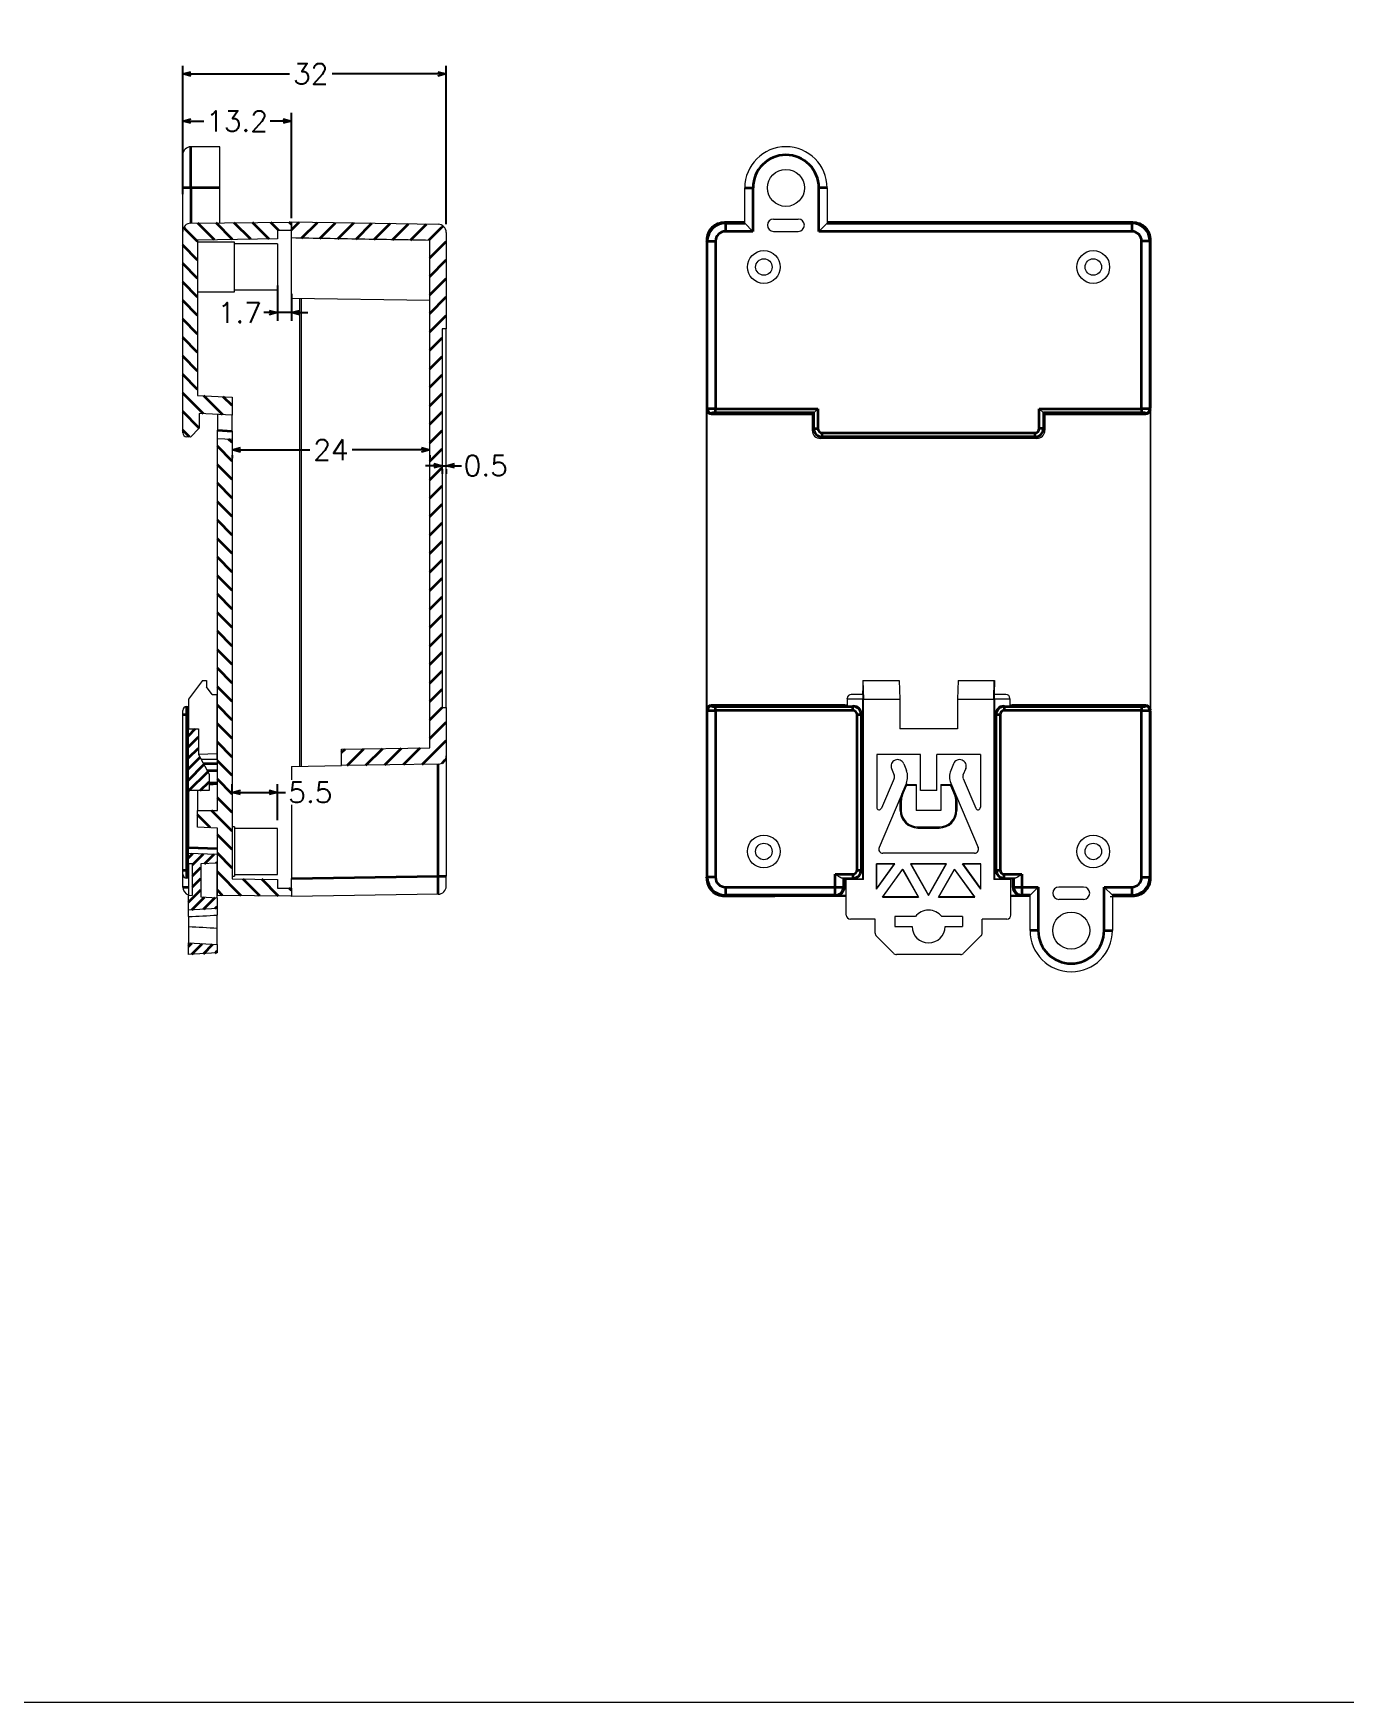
# Model space of a CAD drawing. Header units: millimetres. Extents: x 566 to 1098, y 742 to 1109.
# Drawn here: x 764.3 to 923.5, y 742.4 to 945.2 of the extents above; entities that cross this region are included whole.
import ezdxf

# ---------------------------------------------------------------- set-up
doc = ezdxf.new("R2010")
doc.units = ezdxf.units.MM
for name, color, linetype, true_color in [('1', 7, 'Continuous', 0xffffff), ('11', 7, 'Continuous', 0xffffff), ('150', 7, 'Continuous', 0xffffff)]:
    doc.layers.add(name, color=color, linetype=linetype, true_color=true_color)
doc.styles.add('TXT', font='txt.shx', dxfattribs={"bigfont": 'gbcbig.shx'})
doc.dimstyles.new('1', dxfattribs={"dimtxt": 2.5, "dimasz": 1, "dimexe": 1, "dimexo": 1, "dimgap": 0.5, "dimtad": 0, "dimdec": 1, "dimzin": 9, "dimdsep": 46, "dimtxsty": 'TXT', "dimblk": 'OPEN30', "dimcen": 0.1, "dimclrd": 5, "dimclre": 5, "dimclrt": 2, "dimadec": 1, "dimazin": 0, "dimtfac": 1, "dimtdec": 1, "dimtmove": 0, "dimatfit": 3, "dimfxl": 1, "dimtfill": 1, "dimarcsym": 0})

# ---------------------------------------------------------------- blocks, each defined once
blk = doc.blocks.new('_Open30')
at = {"color": 0, "linetype": 'ByBlock', "lineweight": -2}
for p, q in [((-1, 0.27), (0, 0)), ((0, 0), (-1, -0.27)), ((0, 0), (-1, 0))]:
    blk.add_line(p, q, dxfattribs=at)
blk = doc.blocks.new('*D15')
at = {"color": 5, "lineweight": -2, "transparency": 16777216}
for p, q in [((782.4, 925.65), (782.4, 941.26)), ((814.4, 922.01), (814.4, 941.26)), ((783.4, 940.26), (795.37, 940.26)), ((813.4, 940.26), (800.54, 940.26))]:
    blk.add_line(p, q, dxfattribs=at)
at = {"layer": 'Defpoints', "color": 0, "lineweight": 18, "transparency": 16777216}
for p in [(814.4, 940.26), (782.4, 924.65), (814.4, 921.01)]:
    blk.add_point(p, dxfattribs=at)
at = {"color": 5, "lineweight": -2, "transparency": 16777216, "rotation": 180}
blk.add_blockref('_Open30', (782.4, 940.26), dxfattribs=at)
at = {"color": 5, "lineweight": -2, "transparency": 16777216}
blk.add_blockref('_Open30', (814.4, 940.26), dxfattribs=at)
at = {"color": 2, "lineweight": 18, "transparency": 16777216, "insert": (797.95, 940.26), "char_height": 2.5, "attachment_point": 5, "style": 'TXT', "bg_fill": 3, "box_fill_scale": 1.1, "bg_fill_color": 256, "bg_fill_true_color": 13158600, "bg_fill_transparency": 15802658}
blk.add_mtext('32', dxfattribs=at)
blk = doc.blocks.new('*D16')
at = {"color": 5, "lineweight": -2, "transparency": 16777216}
for p, q in [((782.4, 933.17), (782.4, 935.54)), ((795.6, 922.75), (795.6, 935.54)), ((783.4, 934.54), (785.17, 934.54)), ((794.6, 934.54), (792.84, 934.54))]:
    blk.add_line(p, q, dxfattribs=at)
at = {"layer": 'Defpoints', "color": 0, "lineweight": 18, "transparency": 16777216}
for p in [(795.6, 934.54), (782.4, 932.17), (795.6, 921.75)]:
    blk.add_point(p, dxfattribs=at)
at = {"color": 5, "lineweight": -2, "transparency": 16777216, "rotation": 180}
blk.add_blockref('_Open30', (782.4, 934.54), dxfattribs=at)
at = {"color": 5, "lineweight": -2, "transparency": 16777216}
blk.add_blockref('_Open30', (795.6, 934.54), dxfattribs=at)
at = {"color": 2, "lineweight": 18, "transparency": 16777216, "insert": (789, 934.54), "char_height": 2.5, "attachment_point": 5, "style": 'TXT', "bg_fill": 3, "box_fill_scale": 1.1, "bg_fill_color": 256, "bg_fill_true_color": 13158600, "bg_fill_transparency": 3464316}
blk.add_mtext('13.2', dxfattribs=at)
blk = doc.blocks.new('*D17')
at = {"color": 5, "lineweight": -2, "transparency": 16777216}
for p, q in [((789.4, 894.6), (797.82, 894.6)), ((811.4, 894.6), (802.99, 894.6)), ((788.4, 893.96), (788.4, 893.6)), ((812.4, 893.96), (812.4, 893.6))]:
    blk.add_line(p, q, dxfattribs=at)
at = {"layer": 'Defpoints', "color": 0, "lineweight": 18, "transparency": 16777216}
for p in [(788.4, 894.96), (812.4, 894.96), (812.4, 894.6)]:
    blk.add_point(p, dxfattribs=at)
at = {"color": 5, "lineweight": -2, "transparency": 16777216, "rotation": 180}
blk.add_blockref('_Open30', (788.4, 894.6), dxfattribs=at)
at = {"color": 5, "lineweight": -2, "transparency": 16777216}
blk.add_blockref('_Open30', (812.4, 894.6), dxfattribs=at)
at = {"color": 2, "lineweight": 18, "transparency": 16777216, "insert": (800.4, 894.6), "char_height": 2.5, "attachment_point": 5, "style": 'TXT', "bg_fill": 3, "box_fill_scale": 1.1, "bg_fill_color": 256, "bg_fill_true_color": 13158600, "bg_fill_transparency": 15428092}
blk.add_mtext('24', dxfattribs=at)
blk = doc.blocks.new('*D18')
at = {"color": 5, "lineweight": -2, "transparency": 16777216}
for p, q in [((812.9, 892.68), (811.9, 892.68)), ((813.9, 892.68), (814.4, 892.68)), ((813.9, 892.27), (813.9, 891.68)), ((814.4, 892.27), (814.4, 891.68)), ((815.4, 892.68), (816.4, 892.68))]:
    blk.add_line(p, q, dxfattribs=at)
at = {"layer": 'Defpoints', "color": 0, "lineweight": 18, "transparency": 16777216}
for p in [(813.9, 893.27), (814.4, 893.27), (814.4, 892.68)]:
    blk.add_point(p, dxfattribs=at)
at = {"color": 5, "lineweight": -2, "transparency": 16777216}
blk.add_blockref('_Open30', (813.9, 892.68), dxfattribs=at)
at = {"color": 5, "lineweight": -2, "transparency": 16777216, "rotation": 180}
blk.add_blockref('_Open30', (814.4, 892.68), dxfattribs=at)
at = {"color": 2, "lineweight": 18, "transparency": 16777216, "insert": (819.2, 892.68), "char_height": 2.5, "attachment_point": 5, "style": 'TXT', "bg_fill": 3, "box_fill_scale": 1.1, "bg_fill_color": 256, "bg_fill_true_color": 13158600, "bg_fill_transparency": 0}
blk.add_mtext('0.5', dxfattribs=at)
blk = doc.blocks.new('*D19')
at = {"color": 5, "lineweight": -2, "transparency": 16777216}
for p, q in [((793.9, 914.55), (793.9, 910.27)), ((795.6, 913.55), (795.6, 910.27)), ((792.9, 911.27), (791.9, 911.27)), ((795.6, 911.27), (793.9, 911.27)), ((796.6, 911.27), (797.6, 911.27))]:
    blk.add_line(p, q, dxfattribs=at)
at = {"layer": 'Defpoints', "color": 0, "lineweight": 18, "transparency": 16777216}
for p in [(793.9, 915.55), (795.6, 914.55), (793.9, 911.27)]:
    blk.add_point(p, dxfattribs=at)
at = {"color": 5, "lineweight": -2, "transparency": 16777216}
blk.add_blockref('_Open30', (793.9, 911.27), dxfattribs=at)
at = {"color": 5, "lineweight": -2, "transparency": 16777216, "rotation": 180}
blk.add_blockref('_Open30', (795.6, 911.27), dxfattribs=at)
at = {"color": 2, "lineweight": 18, "transparency": 16777216, "insert": (789.32, 911.27), "char_height": 2.5, "attachment_point": 5, "style": 'TXT', "bg_fill": 3, "box_fill_scale": 1.1, "bg_fill_color": 256, "bg_fill_true_color": 13158600, "bg_fill_transparency": 6210432}
blk.add_mtext('1.7', dxfattribs=at)
blk = doc.blocks.new('*D20')
at = {"color": 5, "lineweight": -2, "transparency": 16777216}
for p, q in [((788.4, 852.94), (788.4, 854)), ((793.9, 849.62), (793.9, 854)), ((789.4, 853), (792.9, 853)), ((793.9, 853), (794.9, 853))]:
    blk.add_line(p, q, dxfattribs=at)
at = {"layer": 'Defpoints', "color": 0, "lineweight": 18, "transparency": 16777216}
for p in [(788.4, 853), (788.4, 851.94), (793.9, 848.62)]:
    blk.add_point(p, dxfattribs=at)
at = {"color": 5, "lineweight": -2, "transparency": 16777216, "rotation": 180}
blk.add_blockref('_Open30', (788.4, 853), dxfattribs=at)
at = {"color": 5, "lineweight": -2, "transparency": 16777216}
blk.add_blockref('_Open30', (793.9, 853), dxfattribs=at)
at = {"color": 2, "lineweight": 18, "transparency": 16777216, "insert": (797.9, 853), "char_height": 2.5, "attachment_point": 5, "style": 'TXT', "bg_fill": 3, "box_fill_scale": 1.1, "bg_fill_color": 256, "bg_fill_true_color": 13158600, "bg_fill_transparency": 4456564}
blk.add_mtext('5.5', dxfattribs=at)

msp = doc.modelspace()

# ---------------------------------------------------------------- hatches: boundary and pattern name
at = {"layer": '1', "linetype": 'Continuous', "lineweight": 35}
h = msp.add_hatch(dxfattribs=at)
h.set_pattern_fill('ANSI31', color=4, scale=0.5, style=0)
edge = h.paths.add_edge_path()
edge.add_line((814.4, 921.01), (814.4, 909.32))
edge.add_line((814.4, 909.32), (813.9, 909.32))
edge.add_line((813.9, 909.32), (813.9, 863.32))
edge.add_line((813.9, 863.32), (814.4, 863.32))
edge.add_line((814.4, 863.32), (814.4, 857.42))
edge.add_ellipse((813.41, 857.42), major_axis=(0, 0.995), ratio=1, start_angle=180.8952, end_angle=270, ccw=False)
edge.add_line((813.42, 856.43), (801.7, 856.25))
edge.add_line((801.7, 856.25), (801.7, 858.25))
edge.add_line((801.7, 858.25), (812.4, 858.41))
edge.add_line((812.4, 858.41), (812.4, 920.05))
edge.add_spline(control_points=[(812.4, 920.05), (809.6, 920.1), (806.8, 920.14), (801.2, 920.24), (798.4, 920.29), (795.6, 920.34)], knot_values=[0, 0, 0, 0, 0.5, 0.5, 1, 1, 1, 1], degree=3, periodic=0)
edge.add_line((795.6, 920.34), (795.6, 922.28))
edge.add_line((795.6, 922.28), (813.42, 922))
edge.add_ellipse((813.41, 921.01), major_axis=(0, 0.995), ratio=1, start_angle=270, end_angle=359.1048, ccw=False)
at = {"layer": '11', "linetype": 'Continuous', "lineweight": 35}
h = msp.add_hatch(dxfattribs=at)
h.set_pattern_fill('ANSI31', color=3, scale=0.5, angle=89.9544, style=0)
edge = h.paths.add_edge_path()
edge.add_line((788.4, 898.8), (784.4, 899.01))
edge.add_line((784.4, 899.01), (784.4, 897.23))
edge.add_line((784.4, 897.23), (783.33, 896.16))
edge.add_line((783.33, 896.16), (782.88, 896.18))
edge.add_ellipse((782.9, 896.68), major_axis=(0, 0.498), ratio=1, start_angle=90, end_angle=177, ccw=False)
edge.add_line((782.4, 896.68), (782.4, 921.14))
edge.add_ellipse((783.4, 921.14), major_axis=(0, 0.995), ratio=1, start_angle=360.58, end_angle=450, ccw=False)
edge.add_line((783.39, 922.13), (795.6, 922.25))
edge.add_line((795.6, 922.25), (795.6, 921.25))
edge.add_line((795.6, 921.25), (793.9, 921.25))
edge.add_line((793.9, 921.25), (793.9, 920.22))
edge.add_line((793.9, 920.22), (784.21, 920.08))
edge.add_line((784.21, 920.08), (784.21, 901.22))
edge.add_line((784.21, 901.22), (788.4, 901))
edge.add_line((788.4, 901), (788.4, 898.8))
h.paths.add_polyline_path([(788.4, 895.89), (788.4, 842.49), (793.9, 842.41), (793.9, 841.38), (795.6, 841.38), (795.6, 840.38), (786.61, 840.47), (786.61, 848.67), (784.21, 848.79), (784.21, 850.81), (786.61, 850.81), (786.61, 895.99)])
at = {"layer": '150', "linetype": 'Continuous', "lineweight": 35}
h = msp.add_hatch(dxfattribs=at)
h.set_pattern_fill('ANSI31', scale=0.3, style=0)
h.paths.add_polyline_path([(785.6, 855.21), (785.6, 853.21), (783.1, 853.21), (783.1, 860.71), (784.3, 860.71), (784.3, 857.61)])
h.paths.add_polyline_path([(786.6, 834.52), (786.6, 833.49), (783.1, 833.31), (783.1, 834.71)])
h.paths.add_polyline_path([(783.1, 845.61), (786.6, 845.48), (786.6, 844.41), (784.6, 844.31), (784.6, 840.31), (786.6, 840.2), (786.6, 838.89), (783.1, 838.71), (783.1, 840.47), (783.6, 840.52), (783.6, 844.31), (783.1, 844.33)])

# ---------------------------------------------------------------- linework, layer by layer
at = {"layer": '1', "color": 7, "linetype": 'Continuous', "lineweight": 13}
for p, q in [((795.6, 920.34), (795.6, 922.28)), ((795.6, 922.28), (813.42, 922)), ((814.4, 921.01), (814.4, 909.32)), ((795.6, 913.01), (795.6, 920.34)), ((812.4, 858.41), (812.4, 920.05)), ((795.6, 913.01), (812.4, 912.78)), ((796.8, 913), (796.8, 856.17)), ((813.9, 909.32), (813.9, 863.32)), ((814.4, 909.32), (813.9, 909.32)), ((814.4, 863.32), (814.4, 909.32)), ((813.9, 863.32), (814.4, 863.32)), ((814.4, 863.32), (814.4, 857.42)), ((801.7, 858.25), (812.4, 858.41)), ((801.7, 856.25), (801.7, 858.25)), ((795.6, 856.15), (801.7, 856.25)), ((795.6, 856.15), (795.6, 842.54)), ((813.42, 856.43), (801.7, 856.25)), ((814.4, 857.42), (814.4, 846.8)), ((814.4, 844.83), (814.4, 842.82)), ((795.6, 841.38), (795.6, 842.54)), ((814.4, 841.62), (814.4, 842.82)), ((813.42, 840.63), (795.6, 840.35)), ((795.6, 840.35), (795.6, 840.38))]:
    msp.add_line(p, q, dxfattribs=at)
at = {"layer": '1', "color": 7, "linetype": 'Continuous', "lineweight": 35}
for p, q in [((813.42, 842.82), (813.42, 856.43)), ((795.6, 842.54), (813.42, 842.82)), ((813.42, 842.82), (814.4, 842.82))]:
    msp.add_line(p, q, dxfattribs=at)
at = {"layer": '1', "color": 7, "linetype": 'Continuous', "lineweight": 13}
for centre, start, end in [((813.41, 921.01), 0, 89.1048), ((813.41, 857.42), 270.8952, 0), ((813.41, 841.62), 270.8952, 0)]:
    msp.add_arc(centre, 0.995, start, end, dxfattribs=at)
for centre, major_axis, start_param, end_param in [((848.17, 920.08), (1.56, -1.56), 2.350424, 3.928472), ((897.8, 920.08), (1.56, 1.56), 5.491952, 7.070088), ((848.17, 842.55), (1.56, 1.56), 2.350425, 3.928431), ((897.8, 842.55), (1.56, -1.56), 5.491953, 7.070047)]:
    msp.add_ellipse(centre, major_axis=major_axis, ratio=0.999756, start_param=start_param, end_param=end_param, dxfattribs=at)
at = {"layer": '1', "color": 7, "linetype": 'Continuous', "lineweight": 35}
msp.add_ellipse((813.41, 842.82), major_axis=(0.02, -2.19), ratio=0.0071, start_param=0.000061, end_param=1.570613, dxfattribs=at)
at = {"layer": '1', "color": 7, "linetype": 'Continuous', "lineweight": 13}
for points in [[(850.66, 922.28), (848.18, 922.28)], [(866, 922.28), (860.66, 922.28)], [(897.79, 922.28), (866, 922.28)], [(845.97, 920.08), (845.97, 899.66)], [(900, 899.66), (900, 920.08)], [(845.97, 862.86), (845.97, 842.55)], [(900, 842.55), (900, 862.86)], [(848.17, 840.35), (854.31, 840.35)], [(895.05, 840.35), (897.8, 840.35)]]:
    msp.add_open_spline(points, degree=1, dxfattribs=at)
for points, knots in [([(812.4, 920.05), (809.6, 920.1), (806.8, 920.14), (801.2, 920.24), (798.4, 920.29), (795.6, 920.34)], [0, 0, 0, 0, 0.5, 0.5, 1, 1, 1, 1]), ([(814.4, 846.8), (814.4, 846.72), (814.4, 846.64), (814.4, 846.48), (814.39, 846.32), (814.39, 846.16), (814.38, 846.03), (814.38, 845.99), (814.38, 845.9), (814.38, 845.86), (814.38, 845.73), (814.38, 845.57), (814.39, 845.4), (814.39, 845.27), (814.39, 845.23), (814.4, 845.15), (814.4, 845.11), (814.4, 844.99), (814.4, 844.91), (814.4, 844.83)], [0, 0, 0, 0, 0.125, 0.125, 0.25, 0.375, 0.375, 0.4375, 0.4375, 0.5, 0.5, 0.625, 0.75, 0.75, 0.8125, 0.8125, 0.875, 0.875, 1, 1, 1, 1])]:
    msp.add_open_spline(points, degree=3, knots=knots, dxfattribs=at)
at = {"layer": '11', "color": 7, "linetype": 'Continuous', "lineweight": 35}
for p, q in [((783.4, 926.42), (783.4, 931.42)), ((783.4, 926.42), (782.4, 926.42)), ((786.91, 926.42), (783.4, 926.42)), ((783.4, 926.42), (783.4, 922.13)), ((850.66, 926.42), (851.65, 926.42)), ((851.65, 926.42), (851.65, 921.14)), ((860.66, 926.42), (859.66, 926.42)), ((859.66, 921.14), (859.66, 926.42)), ((848.31, 922.13), (848.19, 922.25)), ((848.31, 922.13), (848.31, 921.14)), ((848.31, 922.13), (850.66, 922.13)), ((851.65, 921.14), (848.31, 921.14)), ((897.65, 921.14), (859.66, 921.14)), ((860.66, 922.13), (897.65, 922.13)), ((897.65, 922.13), (897.77, 922.25)), ((897.65, 922.13), (897.65, 921.14)), ((845.99, 920.05), (846.11, 919.93)), ((846.11, 899.56), (846.11, 919.93)), ((846.11, 919.93), (847.11, 919.93)), ((847.11, 919.93), (847.11, 899.59)), ((899.85, 919.93), (898.85, 919.93)), ((898.85, 899.59), (898.85, 919.93)), ((899.97, 920.05), (899.85, 919.93)), ((899.85, 919.93), (899.85, 899.56)), ((846.08, 899.39), (846.11, 899.56)), ((846.61, 899.07), (846.58, 898.9)), ((847.11, 899.09), (847.11, 899.59)), ((847.11, 899.59), (859.54, 899.59)), ((859.04, 899.09), (847.11, 899.09)), ((859.04, 897.18), (859.04, 899.09)), ((859.54, 899.59), (859.54, 897.18)), ((886.42, 899.59), (898.85, 899.59)), ((886.42, 897.18), (886.42, 899.59)), ((898.85, 899.09), (886.92, 899.09)), ((886.92, 899.09), (886.92, 897.18)), ((898.85, 899.59), (898.85, 899.09)), ((899.38, 898.9), (899.35, 899.07)), ((899.85, 899.56), (899.88, 899.39)), ((786.61, 896.98), (788.4, 896.89)), ((858.97, 897.11), (859.04, 897.18)), ((859.04, 897.18), (859.54, 897.18)), ((860.04, 896.18), (860.02, 896.16)), ((860.04, 896.68), (885.92, 896.68)), ((860.04, 896.18), (860.04, 896.68)), ((885.92, 896.18), (860.04, 896.18)), ((885.92, 896.18), (885.92, 896.68)), ((885.94, 896.16), (885.92, 896.18)), ((886.92, 897.18), (886.42, 897.18)), ((886.92, 897.18), (886.99, 897.11)), ((782.4, 862.44), (782.88, 862.44)), ((783.1, 862.45), (782.88, 862.44)), ((782.88, 862.44), (782.88, 843.57)), ((846.11, 862.96), (846.08, 863.13)), ((846.11, 842.7), (846.11, 862.96)), ((846.58, 863.63), (846.61, 863.46)), ((847.11, 862.94), (847.11, 863.44)), ((847.11, 863.44), (863.79, 863.44)), ((847.11, 862.94), (847.11, 842.7)), ((863.79, 862.94), (847.11, 862.94)), ((863.79, 863.44), (863.88, 863.53)), ((863.79, 862.94), (863.79, 863.44)), ((864.29, 843.57), (864.29, 862.44)), ((864.29, 862.44), (864.79, 862.44)), ((864.88, 862.53), (864.79, 862.44)), ((864.79, 862.44), (864.79, 843.57)), ((881.17, 862.44), (881.08, 862.53)), ((881.17, 862.44), (881.67, 862.44)), ((881.17, 843.57), (881.17, 862.44)), ((881.67, 862.44), (881.67, 843.57)), ((882.08, 863.53), (882.17, 863.44)), ((882.17, 863.44), (882.17, 862.94)), ((882.17, 863.44), (898.85, 863.44)), ((898.85, 862.94), (882.17, 862.94)), ((898.85, 863.44), (898.85, 862.94)), ((898.85, 842.7), (898.85, 862.94)), ((899.35, 863.46), (899.38, 863.63)), ((899.88, 863.13), (899.85, 862.96)), ((899.85, 862.96), (899.85, 842.7)), ((869.67, 851.93), (869.54, 851.93)), ((869.71, 852.76), (869.83, 852.72)), ((876.13, 852.72), (876.25, 852.76)), ((876.42, 851.93), (876.29, 851.93)), ((869.54, 850.81), (869.67, 850.81)), ((876.29, 850.81), (876.42, 850.81)), ((871.68, 848.79), (871.68, 848.67)), ((874.28, 848.67), (874.28, 848.79)), ((782.4, 843.57), (782.88, 843.57)), ((782.88, 843.57), (783.1, 843.57)), ((864.29, 843.57), (864.79, 843.57)), ((864.79, 843.57), (864.88, 843.54)), ((881.08, 843.54), (881.17, 843.57)), ((881.17, 843.57), (881.67, 843.57)), ((782.4, 841.5), (783.1, 841.5)), ((786.6, 841.46), (786.61, 841.46)), ((845.99, 842.58), (846.11, 842.7)), ((847.11, 842.7), (846.11, 842.7)), ((848.31, 841.5), (848.31, 840.5)), ((848.31, 841.5), (861.65, 841.5)), ((861.65, 843.07), (863.79, 843.07)), ((861.65, 841.5), (861.65, 843.07)), ((861.65, 840.5), (861.65, 841.5)), ((861.65, 841.5), (862.64, 841.5)), ((862.64, 842.56), (862.64, 841.5)), ((862.64, 841.5), (862.81, 841.46)), ((863.79, 843.07), (863.79, 842.57)), ((863.88, 842.54), (863.79, 842.57)), ((882.17, 842.57), (882.08, 842.54)), ((882.17, 843.07), (884.31, 843.07)), ((882.17, 842.57), (882.17, 843.07)), ((883.15, 841.46), (883.32, 841.5)), ((883.32, 841.5), (883.32, 842.56)), ((883.32, 841.5), (884.31, 841.5)), ((884.31, 843.07), (884.31, 841.5)), ((884.31, 841.5), (886.3, 841.5)), ((884.31, 841.5), (884.31, 840.5)), ((886.3, 841.5), (886.3, 836.21)), ((894.31, 841.5), (897.65, 841.5)), ((894.31, 836.21), (894.31, 841.5)), ((897.65, 841.5), (897.65, 840.5)), ((898.85, 842.7), (899.85, 842.7)), ((899.97, 842.58), (899.85, 842.7)), ((848.31, 840.5), (848.19, 840.38)), ((861.65, 840.5), (848.31, 840.5)), ((861.82, 840.47), (861.65, 840.5)), ((884.31, 840.5), (884.14, 840.47)), ((885.3, 840.5), (884.31, 840.5)), ((897.65, 840.5), (895.3, 840.5)), ((897.65, 840.5), (897.77, 840.38)), ((886.3, 836.21), (885.3, 836.21)), ((894.31, 836.21), (895.3, 836.21))]:
    msp.add_line(p, q, dxfattribs=at)
at = {"layer": '11', "color": 7, "linetype": 'Continuous', "lineweight": 13}
for p, q in [((786.91, 931.42), (783.4, 931.42)), ((786.91, 926.42), (786.91, 931.42)), ((782.4, 926.42), (782.4, 930.43)), ((782.4, 921.14), (782.4, 926.42)), ((786.91, 922.17), (786.91, 926.42)), ((850.66, 922.13), (850.66, 926.42)), ((860.66, 926.42), (860.66, 922.13)), ((854.16, 922.63), (857.16, 922.63)), ((782.4, 896.68), (782.4, 921.14)), ((783.39, 922.13), (795.6, 922.25)), ((793.9, 921.25), (793.9, 920.22)), ((795.6, 921.25), (793.9, 921.25)), ((795.6, 922.25), (795.6, 921.25)), ((850.66, 922.13), (851.65, 921.14)), ((854.16, 921.14), (857.16, 921.14)), ((860.66, 922.13), (859.66, 921.14)), ((864.14, 922.25), (863.81, 922.25)), ((890.65, 922.25), (890.32, 922.25)), ((793.9, 920.22), (784.21, 920.08)), ((784.21, 920.08), (784.21, 901.22)), ((788.7, 919.82), (784.21, 919.82)), ((788.7, 913.81), (788.7, 919.82)), ((793.9, 919.61), (788.7, 919.61)), ((793.9, 919.61), (793.9, 914.02)), ((784.21, 913.81), (788.7, 913.81)), ((788.7, 914.02), (793.9, 914.02)), ((796.6, 913), (796.6, 856.17)), ((784.21, 901.22), (788.4, 901)), ((788.4, 901), (788.4, 898.8)), ((784.4, 899.01), (784.4, 897.23)), ((788.4, 898.8), (784.4, 899.01)), ((786.61, 898.9), (786.61, 896.98)), ((788.4, 896.89), (788.4, 898.8)), ((846.08, 863.13), (846.08, 899.39)), ((846.58, 898.9), (858.85, 898.9)), ((858.85, 898.9), (858.85, 896.98)), ((858.85, 898.8), (858.96, 898.8)), ((858.96, 899.01), (859.04, 899.09)), ((858.96, 897.23), (858.96, 899.01)), ((859.04, 899.09), (859.54, 899.59)), ((886.42, 899.59), (886.92, 899.09)), ((887, 899.01), (886.92, 899.09)), ((887, 897.23), (887, 899.01)), ((887, 898.8), (887.11, 898.8)), ((887.11, 898.9), (887.11, 896.98)), ((887.11, 898.9), (899.38, 898.9)), ((899.88, 899.39), (899.88, 863.13)), ((783.33, 896.16), (782.88, 896.18)), ((784.4, 897.23), (783.33, 896.16)), ((786.61, 895.99), (786.61, 896.98)), ((788.4, 896.89), (788.4, 895.89)), ((858.97, 897.11), (858.96, 897.23)), ((860.02, 896.16), (885.94, 896.16)), ((886.99, 897.11), (887, 897.23)), ((786.61, 850.81), (786.61, 895.99)), ((786.61, 895.99), (788.4, 895.89)), ((788.4, 895.89), (788.4, 842.49)), ((886.12, 895.99), (859.85, 895.99)), ((782.4, 862.44), (782.4, 862.94)), ((782.4, 843.57), (782.4, 862.44)), ((782.88, 863.44), (783.1, 863.45)), ((786.6, 863.63), (786.61, 863.63)), ((862.81, 863.63), (846.58, 863.63)), ((862.71, 863.53), (862.81, 863.63)), ((862.71, 863.53), (863.88, 863.53)), ((862.81, 863.63), (863.1, 863.63)), ((862.91, 863.63), (862.91, 863.53)), ((864.88, 862.53), (864.88, 843.54)), ((881.08, 843.54), (881.08, 862.53)), ((882.08, 863.53), (883.25, 863.53)), ((882.86, 863.63), (883.15, 863.63)), ((883.05, 863.53), (883.05, 863.63)), ((899.38, 863.63), (883.15, 863.63)), ((883.15, 863.63), (883.25, 863.53)), ((786.61, 853.94), (785.6, 853.89)), ((870.21, 853.94), (869.71, 852.76)), ((869.83, 852.72), (870.3, 853.82)), ((870.3, 853.82), (870.21, 853.94)), ((870.21, 853.94), (871.48, 853.94)), ((871.48, 853.82), (870.3, 853.82)), ((871.48, 853.94), (871.48, 853.82)), ((871.48, 853.82), (871.48, 850.81)), ((874.48, 853.94), (875.75, 853.94)), ((874.48, 853.94), (874.48, 853.82)), ((874.48, 853.82), (874.48, 850.81)), ((875.66, 853.82), (874.48, 853.82)), ((875.75, 853.94), (875.66, 853.82)), ((875.66, 853.82), (876.13, 852.72)), ((876.25, 852.76), (875.75, 853.94)), ((784.21, 853.21), (784.21, 850.81)), ((869.54, 850.81), (869.54, 851.93)), ((869.67, 851.93), (869.67, 850.81)), ((876.29, 850.81), (876.29, 851.93)), ((876.42, 851.93), (876.42, 850.81)), ((784.21, 850.81), (786.61, 850.81)), ((784.21, 848.79), (784.21, 850.81)), ((874.48, 850.81), (871.48, 850.81)), ((786.61, 848.67), (784.21, 848.79)), ((786.61, 840.47), (786.61, 848.67)), ((788.7, 848.82), (788.4, 848.82)), ((788.7, 848.82), (788.7, 842.81)), ((793.9, 848.62), (788.7, 848.62)), ((793.9, 843.02), (793.9, 848.62)), ((874.28, 848.79), (871.68, 848.79)), ((871.68, 848.67), (874.28, 848.67)), ((782.4, 843.07), (782.4, 843.57)), ((782.4, 841.5), (782.4, 843.07)), ((783.1, 842.57), (782.89, 842.57)), ((788.4, 842.81), (788.7, 842.81)), ((788.4, 842.49), (793.9, 842.41)), ((788.7, 843.02), (793.9, 843.02)), ((793.9, 842.41), (793.9, 841.38)), ((863.79, 842.57), (862.51, 842.57)), ((862.71, 842.54), (862.64, 842.56)), ((862.71, 842.54), (863.88, 842.54)), ((863.1, 842.52), (862.81, 842.52)), ((862.81, 841.46), (862.81, 842.52)), ((862.91, 842.54), (862.91, 842.52)), ((882.08, 842.54), (883.25, 842.54)), ((883.46, 842.57), (882.17, 842.57)), ((882.86, 842.52), (883.15, 842.52)), ((883.05, 842.52), (883.05, 842.54)), ((883.15, 842.52), (883.15, 841.46)), ((883.25, 842.54), (883.32, 842.56)), ((886.3, 841.5), (885.3, 840.5)), ((891.81, 841.5), (888.8, 841.5)), ((894.31, 841.5), (895.3, 840.5)), ((786.61, 840.47), (786.6, 840.47)), ((795.6, 840.38), (786.61, 840.47)), ((793.9, 841.38), (795.6, 841.38)), ((795.6, 841.38), (795.6, 840.38)), ((854.31, 840.38), (854.64, 840.38)), ((862.98, 840.47), (861.82, 840.47)), ((884.14, 840.47), (882.98, 840.47)), ((885.3, 836.21), (885.3, 840.5)), ((891.81, 840), (888.8, 840)), ((895.3, 840.5), (895.3, 836.21))]:
    msp.add_line(p, q, dxfattribs=at)
for centre, radius in [((855.66, 926.42), 2.25), ((852.98, 916.81), 1.99), ((892.98, 916.81), 1.99), ((852.98, 916.81), 1), ((892.98, 916.81), 1), ((852.98, 845.82), 1.99), ((892.98, 845.82), 1.99), ((852.98, 845.82), 1), ((892.98, 845.82), 1), ((890.3, 836.21), 2.25)]:
    msp.add_circle(centre, radius, dxfattribs=at)
for centre, radius, start, end in [((783.4, 930.43), 0.995, 90, 180), ((855.66, 926.42), 5, 0, 180), ((854.16, 921.88), 0.746, 90, 270), ((857.16, 921.88), 0.746, 270, 90), ((783.4, 921.14), 0.995, 90.58, 180), ((782.9, 896.68), 0.498, 180, 267), ((782.9, 862.94), 0.498, 93, 180), ((871.68, 851.93), 2.14, 157, 180), ((871.68, 851.93), 2.01, 157, 180), ((874.28, 851.93), 2.01, 0, 23), ((874.28, 851.93), 2.14, 0, 23), ((871.68, 850.81), 2.14, 180, 270), ((871.68, 850.81), 2.01, 180, 270), ((874.28, 850.81), 2.14, 270, 0), ((874.28, 850.81), 2.01, 270, 0), ((782.9, 843.07), 0.498, 180, 269.1406), ((783.4, 841.5), 0.995, 180, 252.7921), ((888.8, 840.75), 0.746, 90, 270), ((891.81, 840.75), 0.746, 270, 90), ((890.3, 836.21), 5, 180, 0)]:
    msp.add_arc(centre, radius, start, end, dxfattribs=at)
at = {"layer": '11', "color": 7, "linetype": 'Continuous', "lineweight": 35}
for centre, start, end in [((855.66, 926.42), 0, 180), ((890.3, 836.21), 180, 0)]:
    msp.add_arc(centre, 4, start, end, dxfattribs=at)
at = {"layer": '11', "color": 7, "linetype": 'Continuous', "lineweight": 13}
for centre, major_axis, ratio, start_param, end_param in [((848.19, 920.05), (-1.56, 1.56), 0.999898, 5.497838, 7.068532), ((851.65, 922.13), (-0.995, 0), 0.010123, 0, 0.010122), ((859.66, 922.13), (0.995, 0), 0.010123, 6.273063, 6.283185), ((897.77, 920.05), (1.56, 1.56), 0.999898, 5.497838, 7.068532), ((846.58, 899.39), (0.094, 0.489), 0.998579, 1.76186, 3.332126), ((899.38, 899.39), (0.094, -0.489), 0.998579, 6.092652, 7.662918), ((859.85, 896.99), (-0.709, -0.709), 0.997265, 5.499157, 7.067214), ((859.97, 897.11), (-0.944, 0.362), 0.932141, 0.393384, 1.961441), ((885.99, 897.11), (0.944, 0.362), 0.932141, 4.321744, 5.889801), ((886.11, 896.99), (0.709, -0.709), 0.997265, 5.499157, 7.067214), ((846.58, 863.13), (-0.094, 0.489), 0.998579, 6.092652, 7.662918), ((863.88, 862.53), (0.709, 0.709), 0.997265, 5.499157, 7.067214), ((882.08, 862.53), (-0.709, 0.709), 0.997265, 5.499157, 7.067214), ((899.38, 863.13), (-0.094, -0.489), 0.998579, 1.76186, 3.332126), ((863.88, 843.54), (0.963, -0.276), 0.998518, 4.991551, 6.561557), ((882.08, 843.54), (0.963, 0.276), 0.998518, 2.86322, 4.433227), ((848.19, 842.58), (-1.56, -1.56), 0.999898, 5.497838, 7.068532), ((861.82, 841.46), (-0.978, 0.189), 0.998579, 1.76186, 3.332126), ((861.65, 842.56), (-0.995, 0), 0.015, 3.193953, 3.673858), ((884.15, 841.46), (-0.978, -0.189), 0.998579, 6.092652, 7.662918), ((884.31, 842.56), (-0.995, 0), 0.015, 5.75092, 6.230825), ((897.77, 842.58), (1.56, -1.56), 0.999898, 5.497838, 7.068532), ((886.3, 840.5), (0.995, 0), 0.010123, 3.13147, 3.141593), ((894.31, 840.5), (-0.995, 0), 0.010123, 3.141593, 3.151715)]:
    msp.add_ellipse(centre, major_axis=major_axis, ratio=ratio, start_param=start_param, end_param=end_param, dxfattribs=at)
at = {"layer": '11', "color": 7, "linetype": 'Continuous', "lineweight": 35}
for centre, major_axis, ratio, start_param, end_param in [((848.31, 919.93), (-1.56, 1.56), 0.99999, 5.497838, 7.068532), ((848.31, 919.93), (-0.852, 0.852), 0.999898, 5.497838, 7.068532), ((897.65, 919.93), (1.56, 1.56), 0.99999, 5.497838, 7.068532), ((897.65, 919.93), (0.852, 0.852), 0.999898, 5.497838, 7.068532), ((847.11, 899.56), (-0.995, 0), 0.026203, 4.712389, 6.273063), ((846.61, 899.56), (0.488, -0.094), 0.998579, 3.332656, 4.902923), ((847.11, 899.06), (-0.497, 0), 0.052408, 4.712389, 6.273063), ((898.85, 899.56), (-0.995, 0), 0.026203, 3.151715, 4.712389), ((898.85, 899.06), (-0.497, 0), 0.052408, 3.151715, 4.712389), ((899.35, 899.56), (0.488, 0.094), 0.998579, 4.521855, 6.092122), ((860.04, 897.18), (0.707, 0.707), 0.999983, 2.357564, 3.925621), ((860.04, 897.18), (0.356, 0.356), 0.997265, 2.357564, 3.925621), ((885.92, 897.18), (-0.707, 0.707), 0.999983, 2.357564, 3.925621), ((885.92, 897.18), (-0.356, 0.356), 0.997265, 2.357564, 3.925621), ((782.9, 862.44), (0.026, -1), 0.025985, 3.142277, 4.710335), ((846.61, 862.96), (-0.488, -0.094), 0.998579, 4.521855, 6.092122), ((847.11, 862.97), (-0.995, 0), 0.026203, 0.010122, 1.570796), ((847.11, 863.46), (-0.497, 0), 0.052408, 0.010122, 1.570796), ((863.79, 862.44), (0.707, 0.707), 0.999983, 5.499157, 7.067214), ((863.79, 862.44), (0.356, 0.356), 0.997265, 5.499157, 7.067214), ((882.17, 862.44), (-0.707, 0.707), 0.999983, 5.499157, 7.067214), ((882.17, 862.44), (-0.356, 0.356), 0.997265, 5.499157, 7.067214), ((898.85, 863.46), (-0.497, 0), 0.052408, 1.570796, 3.131471), ((898.85, 862.97), (-0.995, 0), 0.026203, 1.570796, 3.131471), ((899.35, 862.96), (-0.488, 0.094), 0.998579, 3.332656, 4.902923), ((782.9, 843.57), (0.007, 1), 0.026034, 1.571385, 3.141396), ((863.79, 843.57), (0.484, -0.138), 0.998518, 4.991546, 6.561557), ((863.79, 843.57), (-0.961, 0.275), 0.999992, 1.849953, 3.419965), ((882.17, 843.57), (0.961, 0.275), 0.999992, 2.86322, 4.433232), ((882.17, 843.57), (0.484, 0.138), 0.998518, 2.86322, 4.433232), ((848.31, 842.7), (1.56, 1.56), 0.99999, 2.356246, 3.92694), ((848.31, 842.7), (-0.852, -0.852), 0.999898, 5.497838, 7.068532), ((861.65, 841.5), (-0.189, -0.977), 0.998579, 0.191063, 1.76133), ((884.31, 841.5), (-0.189, 0.977), 0.998579, 1.380263, 2.950529), ((897.65, 842.7), (0.852, -0.852), 0.999898, 5.497838, 7.068532), ((897.65, 842.7), (-1.56, 1.56), 0.99999, 2.356246, 3.92694)]:
    msp.add_ellipse(centre, major_axis=major_axis, ratio=ratio, start_param=start_param, end_param=end_param, dxfattribs=at)
at = {"layer": '11', "color": 7, "linetype": 'Continuous', "lineweight": 13}
for points in [[(850.66, 922.25), (848.19, 922.25)], [(863.81, 922.25), (860.66, 922.25)], [(890.32, 922.25), (864.14, 922.25)], [(897.77, 922.25), (890.65, 922.25)], [(845.99, 920.05), (845.99, 842.58)], [(899.97, 842.58), (899.97, 920.05)], [(848.19, 840.38), (854.31, 840.38)], [(854.64, 840.38), (862.98, 840.38)], [(882.98, 840.38), (885.3, 840.38)], [(895.3, 840.38), (897.77, 840.38)]]:
    msp.add_open_spline(points, degree=1, dxfattribs=at)
for points, knots in [([(862.51, 842.57), (862.48, 842.57), (862.45, 842.58), (862.41, 842.59), (862.39, 842.6), (862.36, 842.61), (862.34, 842.62), (862.29, 842.64), (862.26, 842.66), (862.21, 842.69), (862.19, 842.7), (862.15, 842.72), (862.13, 842.74), (862.08, 842.77), (862.04, 842.8), (861.96, 842.85), (861.92, 842.87), (861.87, 842.91), (861.85, 842.93), (861.81, 842.96), (861.79, 842.97), (861.75, 843), (861.72, 843.02), (861.69, 843.04), (861.67, 843.05), (861.66, 843.06), (861.65, 843.07)], [0, 0, 0, 0, 0.125, 0.125, 0.1875, 0.1875, 0.25, 0.25, 0.375, 0.375, 0.4375, 0.4375, 0.5, 0.5, 0.625, 0.625, 0.75, 0.75, 0.8125, 0.8125, 0.875, 0.875, 0.9375, 0.96875, 0.96875, 1, 1, 1, 1]), ([(884.31, 843.07), (884.3, 843.06), (884.29, 843.05), (884.27, 843.04), (884.24, 843.02), (884.21, 843), (884.17, 842.97), (884.15, 842.96), (884.12, 842.93), (884.1, 842.91), (884.04, 842.87), (884, 842.85), (883.92, 842.8), (883.88, 842.77), (883.83, 842.74), (883.81, 842.72), (883.77, 842.7), (883.75, 842.69), (883.7, 842.66), (883.67, 842.64), (883.62, 842.62), (883.6, 842.61), (883.57, 842.6), (883.55, 842.59), (883.51, 842.58), (883.48, 842.57), (883.46, 842.57)], [0, 0, 0, 0, 0.03125, 0.03125, 0.0625, 0.125, 0.125, 0.1875, 0.1875, 0.25, 0.25, 0.375, 0.375, 0.5, 0.5, 0.5625, 0.5625, 0.625, 0.625, 0.75, 0.75, 0.8125, 0.8125, 0.875, 0.875, 1, 1, 1, 1])]:
    msp.add_open_spline(points, degree=3, knots=knots, dxfattribs=at)
at = {"layer": '150', "color": 7, "linetype": 'Continuous', "lineweight": 13}
for p, q in [((784.79, 866.6), (783.1, 864.3)), ((784.79, 866.6), (785.28, 866.6)), ((785.28, 866.6), (785.28, 865.8)), ((785.96, 864.9), (785.28, 865.8)), ((864.98, 865.8), (864.96, 864.9)), ((864.98, 866.6), (864.98, 865.8)), ((864.98, 866.6), (865, 866.6)), ((865, 866.6), (865.06, 864.3)), ((865, 866.6), (869.39, 866.6)), ((869.39, 866.6), (869.48, 864.3)), ((876.57, 866.6), (876.48, 864.3)), ((876.57, 866.6), (880.96, 866.6)), ((880.9, 864.3), (880.96, 866.6)), ((880.96, 866.6), (880.98, 866.6)), ((880.98, 866.6), (880.98, 865.8)), ((881, 864.9), (880.98, 865.8)), ((783.1, 864.3), (783.1, 860.71)), ((785.96, 864.9), (786.6, 864.9)), ((786.6, 857.73), (786.6, 864.9)), ((863.1, 864.35), (863.1, 864.4)), ((863.1, 864.35), (864.98, 864.35)), ((863.1, 864.35), (863.1, 863.53)), ((864.98, 864.9), (863.6, 864.9)), ((864.98, 864.9), (864.98, 864.35)), ((864.98, 842.5), (864.98, 864.35)), ((865.06, 842.42), (865.06, 864.3)), ((865.06, 864.3), (869.48, 864.3)), ((869.48, 864.3), (869.48, 860.71)), ((876.48, 864.3), (880.9, 864.3)), ((876.48, 864.3), (876.48, 860.71)), ((880.9, 864.3), (880.9, 842.42)), ((880.98, 864.35), (880.98, 864.9)), ((882.36, 864.9), (880.98, 864.9)), ((880.98, 864.35), (880.98, 842.5)), ((880.98, 864.35), (882.86, 864.35)), ((882.86, 864.35), (882.86, 864.4)), ((882.86, 864.35), (882.86, 863.53)), ((783.1, 860.71), (784.3, 860.71)), ((783.1, 853.21), (783.1, 860.71)), ((784.3, 860.71), (784.3, 857.61)), ((876.48, 860.71), (869.48, 860.71)), ((784.3, 857.65), (786.6, 857.73)), ((786.6, 856.98), (786.6, 857.73)), ((784.3, 857.61), (785.6, 855.21)), ((786.6, 856.98), (784.64, 856.98)), ((786.6, 856.98), (786.6, 856.48)), ((786.6, 856.48), (786.6, 855.65)), ((786.6, 855.65), (786.6, 854.11)), ((866.68, 857.61), (866.68, 851.19)), ((871.98, 857.61), (866.68, 857.61)), ((868.47, 855.88), (868.8, 855.08)), ((869.96, 856.48), (870.3, 855.65)), ((871.98, 853.21), (871.98, 857.61)), ((873.98, 853.21), (873.98, 857.61)), ((879.28, 857.61), (873.98, 857.61)), ((876, 856.48), (875.67, 855.65)), ((877.49, 855.88), (877.16, 855.08)), ((879.28, 857.61), (879.28, 851.19)), ((785.6, 855.21), (785.6, 853.21)), ((786.6, 854.11), (786.6, 853.94)), ((870.28, 854.11), (866.96, 846.3)), ((868.79, 854.7), (867.25, 851.08)), ((875.68, 854.11), (879, 846.3)), ((877.17, 854.7), (878.71, 851.08)), ((783.1, 853.21), (783.1, 846.3)), ((785.6, 853.21), (783.1, 853.21)), ((873.98, 853.21), (871.98, 853.21)), ((786.6, 848.67), (786.6, 846.18)), ((783.1, 845.61), (783.1, 846.3)), ((783.1, 844.33), (783.1, 845.61)), ((783.1, 845.61), (786.6, 845.48)), ((786.6, 846.18), (786.6, 845.48)), ((786.6, 845.48), (786.6, 844.41)), ((878.54, 845.61), (867.42, 845.61)), ((783.1, 844.33), (783.1, 840.47)), ((783.6, 844.31), (783.1, 844.33)), ((783.6, 840.52), (783.6, 844.31)), ((786.6, 844.41), (784.6, 844.31)), ((784.6, 844.31), (784.6, 840.31)), ((786.6, 840.2), (786.6, 844.41)), ((868.88, 844.33), (866.65, 844.33)), ((866.68, 844.31), (866.65, 844.33)), ((866.65, 841.25), (866.65, 844.33)), ((866.65, 841.25), (868.88, 844.33)), ((866.68, 844.31), (868.83, 844.31)), ((866.68, 841.33), (868.83, 844.31)), ((866.68, 841.33), (866.68, 844.31)), ((867.37, 840.28), (869.84, 843.69)), ((867.42, 840.31), (869.83, 843.64)), ((868.88, 844.33), (868.83, 844.31)), ((869.83, 843.64), (869.84, 843.69)), ((869.83, 843.64), (871.72, 840.31)), ((869.84, 843.69), (871.77, 840.28)), ((870.84, 844.31), (870.79, 844.33)), ((870.79, 844.33), (872.98, 840.47)), ((875.17, 844.33), (870.79, 844.33)), ((870.84, 844.31), (872.98, 840.52)), ((870.84, 844.31), (875.12, 844.31)), ((872.98, 840.47), (875.17, 844.33)), ((872.98, 840.52), (875.12, 844.31)), ((874.19, 840.28), (876.12, 843.69)), ((874.24, 840.31), (876.13, 843.64)), ((875.17, 844.33), (875.12, 844.31)), ((878.59, 840.28), (876.12, 843.69)), ((876.12, 843.69), (876.13, 843.64)), ((876.13, 843.64), (878.54, 840.31)), ((879.31, 841.25), (877.08, 844.33)), ((879.31, 844.33), (877.08, 844.33)), ((877.13, 844.31), (877.08, 844.33)), ((877.13, 844.31), (879.28, 841.33)), ((877.13, 844.31), (879.28, 844.31)), ((879.28, 844.31), (879.31, 844.33)), ((879.28, 844.31), (879.28, 841.33)), ((879.31, 841.25), (879.31, 844.33)), ((862.98, 842.42), (863.1, 842.5)), ((862.98, 838.1), (862.98, 842.42)), ((865.06, 842.42), (862.98, 842.42)), ((863.1, 842.54), (863.1, 842.5)), ((863.1, 842.5), (864.98, 842.5)), ((865.06, 842.42), (864.98, 842.5)), ((880.9, 842.42), (880.98, 842.5)), ((882.98, 842.42), (880.9, 842.42)), ((880.98, 842.5), (882.86, 842.5)), ((882.86, 842.54), (882.86, 842.5)), ((882.98, 842.42), (882.86, 842.5)), ((882.98, 838.1), (882.98, 842.42)), ((783.1, 840.47), (783.6, 840.52)), ((783.1, 838.71), (783.1, 840.47)), ((784.6, 840.31), (786.6, 840.2)), ((786.6, 840.2), (786.6, 838.89)), ((866.65, 841.25), (866.68, 841.33)), ((867.37, 840.28), (867.42, 840.31)), ((867.37, 840.28), (871.77, 840.28)), ((871.72, 840.31), (867.42, 840.31)), ((871.72, 840.31), (871.77, 840.28)), ((872.98, 840.52), (872.98, 840.47)), ((874.19, 840.28), (874.24, 840.31)), ((874.19, 840.28), (878.59, 840.28)), ((878.54, 840.31), (874.24, 840.31)), ((878.54, 840.31), (878.59, 840.28)), ((879.31, 841.25), (879.28, 841.33)), ((786.6, 838.89), (783.1, 838.71)), ((783.1, 837.91), (783.1, 838.71)), ((783.1, 837.91), (783.1, 836.71)), ((786.6, 838.89), (786.6, 838.09)), ((786.6, 836.52), (786.6, 838.09)), ((866.48, 837.61), (863.48, 837.61)), ((866.48, 835.91), (866.48, 837.61)), ((871.38, 837.91), (868.88, 837.91)), ((868.88, 837.91), (868.88, 836.71)), ((877.08, 837.91), (874.58, 837.91)), ((877.08, 837.91), (877.08, 836.71)), ((882.48, 837.61), (879.48, 837.61)), ((879.48, 835.91), (879.48, 837.61)), ((783.1, 836.71), (783.1, 834.71)), ((786.6, 834.52), (786.6, 836.52)), ((866.63, 835.56), (868.74, 833.45)), ((868.88, 836.71), (870.98, 836.71)), ((874.98, 836.71), (877.08, 836.71)), ((877.23, 833.45), (879.34, 835.56)), ((783.1, 834.71), (786.6, 834.52)), ((783.1, 833.31), (783.1, 834.71)), ((786.6, 833.49), (783.1, 833.31)), ((786.6, 834.52), (786.6, 833.49)), ((876.87, 833.31), (869.09, 833.31))]:
    msp.add_line(p, q, dxfattribs=at)
at = {"layer": '150', "color": 7, "linetype": 'Continuous', "lineweight": 35}
for p, q in [((786.6, 856.48), (784.91, 856.48)), ((785.37, 855.65), (786.6, 855.65)), ((786.6, 854.11), (785.6, 854.11)), ((783.1, 846.3), (786.6, 846.18))]:
    msp.add_line(p, q, dxfattribs=at)
at = {"layer": '150', "color": 7, "linetype": 'Continuous', "lineweight": 13}
for centre, radius, start, end in [((869.22, 856.18), 0.8, 22, 202), ((868.44, 854.9), 2, 337, 22), ((877.52, 854.9), 2, 158, 203), ((876.75, 856.18), 0.8, 338, 158), ((868.34, 854.9), 0.498, 337, 22), ((877.63, 854.9), 0.498, 158, 203), ((872.98, 836.71), 2, 36.8699, 143.1301), ((872.98, 836.71), 2, 180, 0)]:
    msp.add_arc(centre, radius, start, end, dxfattribs=at)
for centre, major_axis, ratio, start_param, end_param in [((863.6, 864.4), (-0.394, 0.307), 0.994343, 5.377078, 6.947874), ((882.36, 864.4), (0.394, 0.307), 0.994343, 5.618497, 7.189293), ((866.98, 851.19), (0.117, 0.276), 0.99603, 1.973655, 4.712389), ((878.98, 851.19), (0.117, -0.276), 0.99603, 4.712389, 7.451123), ((867.42, 846.1), (0.195, 0.458), 0.999281, 1.570796, 3.54276), ((878.54, 846.1), (0.195, -0.458), 0.999281, 5.882018, 7.853982), ((863.48, 838.1), (-0.353, -0.353), 0.997265, 5.499157, 7.067214), ((882.48, 838.1), (0.353, -0.353), 0.997265, 5.499157, 7.067214), ((866.98, 835.91), (-0.46, -0.191), 0.998395, 5.891054, 6.675317), ((878.98, 835.91), (-0.46, 0.191), 0.998395, 2.749461, 3.533724), ((869.09, 833.8), (0.191, 0.46), 0.998395, 2.749461, 3.533724), ((876.87, 833.8), (0.191, -0.46), 0.998395, 5.891054, 6.675317)]:
    msp.add_ellipse(centre, major_axis=major_axis, ratio=ratio, start_param=start_param, end_param=end_param, dxfattribs=at)
for points in [[(783.1, 837.91), (784.27, 837.97), (785.44, 838.03), (786.6, 838.09)], [(783.1, 836.71), (784.27, 836.64), (785.44, 836.58), (786.6, 836.52)]]:
    msp.add_open_spline(points, degree=3, dxfattribs=at)

# ---------------------------------------------------------------- next in the draw order: dimensions: what is measured, and where the dimension line sits
at = {"lineweight": 18}
for base, p1, p2, picture, middle in [((814.4, 940.26), (782.4, 924.65), (814.4, 921.01), '*D15', (797.95, 940.26)), ((788.4, 853), (793.9, 848.62), (788.4, 851.94), '*D20', (797.9, 853))]:
    dim = msp.add_linear_dim(base=base, p1=p1, p2=p2, dimstyle='1', dxfattribs=at)
    dim.commit()
    dim.dimension.update_dxf_attribs({"geometry": picture, "text_midpoint": middle, "dimtype": 160})
for base, p1, p2, picture, middle in [((793.9, 911.27), (795.6, 914.55), (793.9, 915.55), '*D19', (789.32, 911.27)), ((812.4, 894.6), (788.4, 894.96), (812.4, 894.96), '*D17', (800.4, 894.6))]:
    dim = msp.add_linear_dim(base=base, p1=p1, p2=p2, dimstyle='1', dxfattribs=at)
    dim.commit()
    dim.dimension.update_dxf_attribs({"geometry": picture, "text_midpoint": middle})

# ---------------------------------------------------------------- next in the draw order: dimensions: what is measured, and where the dimension line sits
for base, p1, p2, picture, middle in [((795.6, 934.54), (782.4, 932.17), (795.6, 921.75), '*D16', (789, 934.54)), ((814.4, 892.68), (813.9, 893.27), (814.4, 893.27), '*D18', (819.2, 892.68))]:
    dim = msp.add_linear_dim(base=base, p1=p1, p2=p2, dimstyle='1', dxfattribs=at)
    dim.commit()
    dim.dimension.update_dxf_attribs({"geometry": picture, "text_midpoint": middle})

# ---------------------------------------------------------------- next in the draw order: linework, layer by layer
msp.add_lwpolyline([(566.32, 1108.65), (1098.38, 1108.65), (1098.38, 742.44), (566.32, 742.44)], close=True, dxfattribs=at)

doc.saveas('drawing.dxf')
